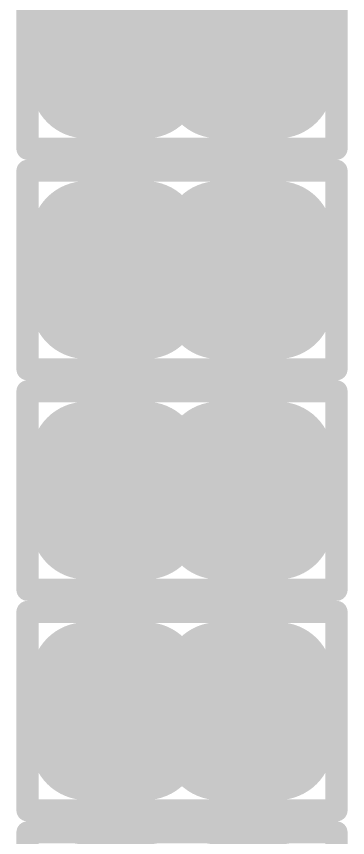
# Model space of a CAD drawing. Header units: millimetres. Extents: x 169 to 355, y 129 to 253.
# Drawn here: x 192.95 to 193.7, y 150.563 to 152.425 of the extents above; entities that cross this region are included whole.
import ezdxf

# ---------------------------------------------------------------- set-up
doc = ezdxf.new("R2010")
doc.units = ezdxf.units.MM
for name, color, linetype in [('BottomLayer', 5, 'Continuous'), ('BottomPaste', 16, 'Continuous'), ('BottomSolder', 6, 'Continuous'), ('Mechanical1', 6, 'Continuous'), ('Mechanical15', 56, 'Continuous')]:
    doc.layers.add(name, color=color, linetype=linetype)

# ---------------------------------------------------------------- blocks, each defined once
blk = doc.blocks.new('R01005_B_496')
at = {"layer": 'BottomLayer', "const_width": 0.0225}
for points in [[(-0.2287, 0.0775, 1), (-0.2063, 0.0775, 1)], [(-0.0937, 0.0775, 1), (-0.0712, 0.0775, 1)], [(0.0712, 0.0775, 1), (0.0937, 0.0775, 1)], [(0.2063, 0.0775, 1), (0.2287, 0.0775, 1)], [(-0.2287, -0.0775, 1), (-0.2063, -0.0775, 1)], [(-0.0937, -0.0775, 1), (-0.0712, -0.0775, 1)], [(0.0712, -0.0775, 1), (0.0937, -0.0775, 1)], [(0.2063, -0.0775, 1), (0.2287, -0.0775, 1)]]:
    blk.add_lwpolyline(points, format="xyb", close=True, dxfattribs=at)
at = {"layer": 'BottomLayer'}
for points in [[(-0.0825, -0.1), (-0.0825, 0.1), (-0.2175, -0.1), (-0.2175, 0.1)], [(0.2175, -0.1), (0.2175, 0.1), (0.0825, -0.1), (0.0825, 0.1)], [(-0.06, -0.0775), (-0.06, 0.0775), (-0.24, -0.0775), (-0.24, 0.0775)], [(0.24, -0.0775), (0.24, 0.0775), (0.06, -0.0775), (0.06, 0.0775)]]:
    blk.add_solid(points, dxfattribs=at)
at = {"layer": 'BottomPaste', "const_width": 0.0225}
for points in [[(-0.2287, 0.0775, 1), (-0.2063, 0.0775, 1)], [(-0.0937, 0.0775, 1), (-0.0712, 0.0775, 1)], [(0.0712, 0.0775, 1), (0.0937, 0.0775, 1)], [(0.2063, 0.0775, 1), (0.2287, 0.0775, 1)], [(-0.2287, -0.0775, 1), (-0.2063, -0.0775, 1)], [(-0.0937, -0.0775, 1), (-0.0712, -0.0775, 1)], [(0.0712, -0.0775, 1), (0.0937, -0.0775, 1)], [(0.2063, -0.0775, 1), (0.2287, -0.0775, 1)]]:
    blk.add_lwpolyline(points, format="xyb", close=True, dxfattribs=at)
at = {"layer": 'BottomPaste'}
for points in [[(-0.0825, -0.1), (-0.0825, 0.1), (-0.2175, -0.1), (-0.2175, 0.1)], [(0.2175, -0.1), (0.2175, 0.1), (0.0825, -0.1), (0.0825, 0.1)], [(-0.06, -0.0775), (-0.06, 0.0775), (-0.24, -0.0775), (-0.24, 0.0775)], [(0.24, -0.0775), (0.24, 0.0775), (0.06, -0.0775), (0.06, 0.0775)]]:
    blk.add_solid(points, dxfattribs=at)
at = {"layer": 'BottomSolder', "const_width": 0.1241}
for points in [[(-0.2795, 0.0775, 1), (-0.1555, 0.0775, 1)], [(-0.1445, 0.0775, 1), (-0.0204, 0.0775, 1)], [(0.0204, 0.0775, 1), (0.1445, 0.0775, 1)], [(0.1555, 0.0775, 1), (0.2795, 0.0775, 1)], [(-0.2795, -0.0775, 1), (-0.1555, -0.0775, 1)], [(-0.1445, -0.0775, 1), (-0.0204, -0.0775, 1)], [(0.0204, -0.0775, 1), (0.1445, -0.0775, 1)], [(0.1555, -0.0775, 1), (0.2795, -0.0775, 1)]]:
    blk.add_lwpolyline(points, format="xyb", close=True, dxfattribs=at)
at = {"layer": 'BottomSolder'}
for points in [[(-0.0825, -0.2016), (-0.0825, 0.2016), (-0.2175, -0.2016), (-0.2175, 0.2016)], [(0.2175, -0.2016), (0.2175, 0.2016), (0.0825, -0.2016), (0.0825, 0.2016)], [(0.0416, -0.0775), (0.0416, 0.0775), (-0.3416, -0.0775), (-0.3416, 0.0775)], [(0.3416, -0.0775), (0.3416, 0.0775), (-0.0416, -0.0775), (-0.0416, 0.0775)]]:
    blk.add_solid(points, dxfattribs=at)
at = {"layer": 'Mechanical1', "const_width": 0.05}
for points in [[(-0.1999, 0.0999), (-0.1999, -0.1001)], [(0.2001, 0.0999), (-0.1999, 0.0999)], [(0.2001, 0.0999), (0.2001, -0.1001)], [(0.2001, -0.1001), (-0.1999, -0.1001)]]:
    blk.add_lwpolyline(points, dxfattribs=at)
at = {"layer": 'Mechanical1', "const_width": 0.025}
for points in [[(-0.2124, 0.0999, 1), (-0.1874, 0.0999, 1)], [(-0.2124, 0.0999, 1), (-0.1874, 0.0999, 1)], [(0.1876, 0.0999, 1), (0.2126, 0.0999, 1)], [(0.1876, 0.0999, 1), (0.2126, 0.0999, 1)], [(-0.2124, -0.1001, 1), (-0.1874, -0.1001, 1)], [(-0.2124, -0.1001, 1), (-0.1874, -0.1001, 1)], [(0.1876, -0.1001, 1), (0.2126, -0.1001, 1)], [(0.1876, -0.1001, 1), (0.2126, -0.1001, 1)]]:
    blk.add_lwpolyline(points, format="xyb", close=True, dxfattribs=at)
at = {"layer": 'Mechanical15', "const_width": 0.05}
for points in [[(-0.35, 0.225), (-0.35, -0.225)], [(0.35, 0.225), (-0.35, 0.225)], [(0.35, 0.225), (0.35, -0.225)], [(0, 0.125), (0, -0.125)], [(0.15, 0), (-0.15, 0)], [(0.35, -0.225), (-0.35, -0.225)]]:
    blk.add_lwpolyline(points, dxfattribs=at)
at = {"layer": 'Mechanical15', "const_width": 0.025}
for points in [[(-0.3625, 0.225, 1), (-0.3375, 0.225, 1)], [(-0.3625, 0.225, 1), (-0.3375, 0.225, 1)], [(0.3375, 0.225, 1), (0.3625, 0.225, 1)], [(0.3375, 0.225, 1), (0.3625, 0.225, 1)], [(-0.0125, 0.125, 1), (0.0125, 0.125, 1)], [(-0.1625, 0, 1), (-0.1375, 0, 1)], [(0.1375, 0, 1), (0.1625, 0, 1)], [(-0.0125, -0.125, 1), (0.0125, -0.125, 1)], [(-0.3625, -0.225, 1), (-0.3375, -0.225, 1)], [(-0.3625, -0.225, 1), (-0.3375, -0.225, 1)], [(0.3375, -0.225, 1), (0.3625, -0.225, 1)], [(0.3375, -0.225, 1), (0.3625, -0.225, 1)]]:
    blk.add_lwpolyline(points, format="xyb", close=True, dxfattribs=at)
blk = doc.blocks.new('R01005_B_498')
at = {"layer": 'BottomLayer', "const_width": 0.0225}
for points in [[(-0.2287, 0.0775, 1), (-0.2063, 0.0775, 1)], [(-0.0937, 0.0775, 1), (-0.0712, 0.0775, 1)], [(0.0712, 0.0775, 1), (0.0937, 0.0775, 1)], [(0.2063, 0.0775, 1), (0.2287, 0.0775, 1)], [(-0.2287, -0.0775, 1), (-0.2063, -0.0775, 1)], [(-0.0937, -0.0775, 1), (-0.0712, -0.0775, 1)], [(0.0712, -0.0775, 1), (0.0937, -0.0775, 1)], [(0.2063, -0.0775, 1), (0.2287, -0.0775, 1)]]:
    blk.add_lwpolyline(points, format="xyb", close=True, dxfattribs=at)
at = {"layer": 'BottomLayer'}
for points in [[(-0.0825, -0.1), (-0.0825, 0.1), (-0.2175, -0.1), (-0.2175, 0.1)], [(0.2175, -0.1), (0.2175, 0.1), (0.0825, -0.1), (0.0825, 0.1)], [(-0.06, -0.0775), (-0.06, 0.0775), (-0.24, -0.0775), (-0.24, 0.0775)], [(0.24, -0.0775), (0.24, 0.0775), (0.06, -0.0775), (0.06, 0.0775)]]:
    blk.add_solid(points, dxfattribs=at)
at = {"layer": 'BottomPaste', "const_width": 0.0225}
for points in [[(-0.2287, 0.0775, 1), (-0.2063, 0.0775, 1)], [(-0.0937, 0.0775, 1), (-0.0712, 0.0775, 1)], [(0.0712, 0.0775, 1), (0.0937, 0.0775, 1)], [(0.2063, 0.0775, 1), (0.2287, 0.0775, 1)], [(-0.2287, -0.0775, 1), (-0.2063, -0.0775, 1)], [(-0.0937, -0.0775, 1), (-0.0712, -0.0775, 1)], [(0.0712, -0.0775, 1), (0.0937, -0.0775, 1)], [(0.2063, -0.0775, 1), (0.2287, -0.0775, 1)]]:
    blk.add_lwpolyline(points, format="xyb", close=True, dxfattribs=at)
at = {"layer": 'BottomPaste'}
for points in [[(-0.0825, -0.1), (-0.0825, 0.1), (-0.2175, -0.1), (-0.2175, 0.1)], [(0.2175, -0.1), (0.2175, 0.1), (0.0825, -0.1), (0.0825, 0.1)], [(-0.06, -0.0775), (-0.06, 0.0775), (-0.24, -0.0775), (-0.24, 0.0775)], [(0.24, -0.0775), (0.24, 0.0775), (0.06, -0.0775), (0.06, 0.0775)]]:
    blk.add_solid(points, dxfattribs=at)
at = {"layer": 'BottomSolder', "const_width": 0.1241}
for points in [[(-0.2795, 0.0775, 1), (-0.1555, 0.0775, 1)], [(-0.1445, 0.0775, 1), (-0.0204, 0.0775, 1)], [(0.0204, 0.0775, 1), (0.1445, 0.0775, 1)], [(0.1555, 0.0775, 1), (0.2795, 0.0775, 1)], [(-0.2795, -0.0775, 1), (-0.1555, -0.0775, 1)], [(-0.1445, -0.0775, 1), (-0.0204, -0.0775, 1)], [(0.0204, -0.0775, 1), (0.1445, -0.0775, 1)], [(0.1555, -0.0775, 1), (0.2795, -0.0775, 1)]]:
    blk.add_lwpolyline(points, format="xyb", close=True, dxfattribs=at)
at = {"layer": 'BottomSolder'}
for points in [[(-0.0825, -0.2016), (-0.0825, 0.2016), (-0.2175, -0.2016), (-0.2175, 0.2016)], [(0.2175, -0.2016), (0.2175, 0.2016), (0.0825, -0.2016), (0.0825, 0.2016)], [(0.0416, -0.0775), (0.0416, 0.0775), (-0.3416, -0.0775), (-0.3416, 0.0775)], [(0.3416, -0.0775), (0.3416, 0.0775), (-0.0416, -0.0775), (-0.0416, 0.0775)]]:
    blk.add_solid(points, dxfattribs=at)
at = {"layer": 'Mechanical1', "const_width": 0.05}
for points in [[(-0.1999, 0.0999), (-0.1999, -0.1001)], [(0.2001, 0.0999), (-0.1999, 0.0999)], [(0.2001, 0.0999), (0.2001, -0.1001)], [(0.2001, -0.1001), (-0.1999, -0.1001)]]:
    blk.add_lwpolyline(points, dxfattribs=at)
at = {"layer": 'Mechanical1', "const_width": 0.025}
for points in [[(-0.2124, 0.0999, 1), (-0.1874, 0.0999, 1)], [(-0.2124, 0.0999, 1), (-0.1874, 0.0999, 1)], [(0.1876, 0.0999, 1), (0.2126, 0.0999, 1)], [(0.1876, 0.0999, 1), (0.2126, 0.0999, 1)], [(-0.2124, -0.1001, 1), (-0.1874, -0.1001, 1)], [(-0.2124, -0.1001, 1), (-0.1874, -0.1001, 1)], [(0.1876, -0.1001, 1), (0.2126, -0.1001, 1)], [(0.1876, -0.1001, 1), (0.2126, -0.1001, 1)]]:
    blk.add_lwpolyline(points, format="xyb", close=True, dxfattribs=at)
at = {"layer": 'Mechanical15', "const_width": 0.05}
for points in [[(-0.35, 0.225), (-0.35, -0.225)], [(0.35, 0.225), (-0.35, 0.225)], [(0.35, 0.225), (0.35, -0.225)], [(0, 0.125), (0, -0.125)], [(0.15, 0), (-0.15, 0)], [(0.35, -0.225), (-0.35, -0.225)]]:
    blk.add_lwpolyline(points, dxfattribs=at)
at = {"layer": 'Mechanical15', "const_width": 0.025}
for points in [[(-0.3625, 0.225, 1), (-0.3375, 0.225, 1)], [(-0.3625, 0.225, 1), (-0.3375, 0.225, 1)], [(0.3375, 0.225, 1), (0.3625, 0.225, 1)], [(0.3375, 0.225, 1), (0.3625, 0.225, 1)], [(-0.0125, 0.125, 1), (0.0125, 0.125, 1)], [(-0.1625, 0, 1), (-0.1375, 0, 1)], [(0.1375, 0, 1), (0.1625, 0, 1)], [(-0.0125, -0.125, 1), (0.0125, -0.125, 1)], [(-0.3625, -0.225, 1), (-0.3375, -0.225, 1)], [(-0.3625, -0.225, 1), (-0.3375, -0.225, 1)], [(0.3375, -0.225, 1), (0.3625, -0.225, 1)], [(0.3375, -0.225, 1), (0.3625, -0.225, 1)]]:
    blk.add_lwpolyline(points, format="xyb", close=True, dxfattribs=at)
blk = doc.blocks.new('R01005_B_504')
at = {"layer": 'BottomLayer', "const_width": 0.0225}
for points in [[(-0.2287, 0.0775, 1), (-0.2063, 0.0775, 1)], [(-0.0937, 0.0775, 1), (-0.0712, 0.0775, 1)], [(0.0712, 0.0775, 1), (0.0937, 0.0775, 1)], [(0.2063, 0.0775, 1), (0.2287, 0.0775, 1)], [(-0.2287, -0.0775, 1), (-0.2063, -0.0775, 1)], [(-0.0937, -0.0775, 1), (-0.0712, -0.0775, 1)], [(0.0712, -0.0775, 1), (0.0937, -0.0775, 1)], [(0.2063, -0.0775, 1), (0.2287, -0.0775, 1)]]:
    blk.add_lwpolyline(points, format="xyb", close=True, dxfattribs=at)
at = {"layer": 'BottomLayer'}
for points in [[(-0.0825, -0.1), (-0.0825, 0.1), (-0.2175, -0.1), (-0.2175, 0.1)], [(0.2175, -0.1), (0.2175, 0.1), (0.0825, -0.1), (0.0825, 0.1)], [(-0.06, -0.0775), (-0.06, 0.0775), (-0.24, -0.0775), (-0.24, 0.0775)], [(0.24, -0.0775), (0.24, 0.0775), (0.06, -0.0775), (0.06, 0.0775)]]:
    blk.add_solid(points, dxfattribs=at)
at = {"layer": 'BottomPaste', "const_width": 0.0225}
for points in [[(-0.2287, 0.0775, 1), (-0.2063, 0.0775, 1)], [(-0.0937, 0.0775, 1), (-0.0712, 0.0775, 1)], [(0.0712, 0.0775, 1), (0.0937, 0.0775, 1)], [(0.2063, 0.0775, 1), (0.2287, 0.0775, 1)], [(-0.2287, -0.0775, 1), (-0.2063, -0.0775, 1)], [(-0.0937, -0.0775, 1), (-0.0712, -0.0775, 1)], [(0.0712, -0.0775, 1), (0.0937, -0.0775, 1)], [(0.2063, -0.0775, 1), (0.2287, -0.0775, 1)]]:
    blk.add_lwpolyline(points, format="xyb", close=True, dxfattribs=at)
at = {"layer": 'BottomPaste'}
for points in [[(-0.0825, -0.1), (-0.0825, 0.1), (-0.2175, -0.1), (-0.2175, 0.1)], [(0.2175, -0.1), (0.2175, 0.1), (0.0825, -0.1), (0.0825, 0.1)], [(-0.06, -0.0775), (-0.06, 0.0775), (-0.24, -0.0775), (-0.24, 0.0775)], [(0.24, -0.0775), (0.24, 0.0775), (0.06, -0.0775), (0.06, 0.0775)]]:
    blk.add_solid(points, dxfattribs=at)
at = {"layer": 'BottomSolder', "const_width": 0.1241}
for points in [[(-0.2795, 0.0775, 1), (-0.1555, 0.0775, 1)], [(-0.1445, 0.0775, 1), (-0.0204, 0.0775, 1)], [(0.0204, 0.0775, 1), (0.1445, 0.0775, 1)], [(0.1555, 0.0775, 1), (0.2795, 0.0775, 1)], [(-0.2795, -0.0775, 1), (-0.1555, -0.0775, 1)], [(-0.1445, -0.0775, 1), (-0.0204, -0.0775, 1)], [(0.0204, -0.0775, 1), (0.1445, -0.0775, 1)], [(0.1555, -0.0775, 1), (0.2795, -0.0775, 1)]]:
    blk.add_lwpolyline(points, format="xyb", close=True, dxfattribs=at)
at = {"layer": 'BottomSolder'}
for points in [[(-0.0825, -0.2016), (-0.0825, 0.2016), (-0.2175, -0.2016), (-0.2175, 0.2016)], [(0.2175, -0.2016), (0.2175, 0.2016), (0.0825, -0.2016), (0.0825, 0.2016)], [(0.0416, -0.0775), (0.0416, 0.0775), (-0.3416, -0.0775), (-0.3416, 0.0775)], [(0.3416, -0.0775), (0.3416, 0.0775), (-0.0416, -0.0775), (-0.0416, 0.0775)]]:
    blk.add_solid(points, dxfattribs=at)
at = {"layer": 'Mechanical1', "const_width": 0.05}
for points in [[(-0.1999, 0.0999), (-0.1999, -0.1001)], [(0.2001, 0.0999), (-0.1999, 0.0999)], [(0.2001, 0.0999), (0.2001, -0.1001)], [(0.2001, -0.1001), (-0.1999, -0.1001)]]:
    blk.add_lwpolyline(points, dxfattribs=at)
at = {"layer": 'Mechanical1', "const_width": 0.025}
for points in [[(-0.2124, 0.0999, 1), (-0.1874, 0.0999, 1)], [(-0.2124, 0.0999, 1), (-0.1874, 0.0999, 1)], [(0.1876, 0.0999, 1), (0.2126, 0.0999, 1)], [(0.1876, 0.0999, 1), (0.2126, 0.0999, 1)], [(-0.2124, -0.1001, 1), (-0.1874, -0.1001, 1)], [(-0.2124, -0.1001, 1), (-0.1874, -0.1001, 1)], [(0.1876, -0.1001, 1), (0.2126, -0.1001, 1)], [(0.1876, -0.1001, 1), (0.2126, -0.1001, 1)]]:
    blk.add_lwpolyline(points, format="xyb", close=True, dxfattribs=at)
at = {"layer": 'Mechanical15', "const_width": 0.05}
for points in [[(-0.35, 0.225), (-0.35, -0.225)], [(0.35, 0.225), (-0.35, 0.225)], [(0.35, 0.225), (0.35, -0.225)], [(0, 0.125), (0, -0.125)], [(0.15, 0), (-0.15, 0)], [(0.35, -0.225), (-0.35, -0.225)]]:
    blk.add_lwpolyline(points, dxfattribs=at)
at = {"layer": 'Mechanical15', "const_width": 0.025}
for points in [[(-0.3625, 0.225, 1), (-0.3375, 0.225, 1)], [(-0.3625, 0.225, 1), (-0.3375, 0.225, 1)], [(0.3375, 0.225, 1), (0.3625, 0.225, 1)], [(0.3375, 0.225, 1), (0.3625, 0.225, 1)], [(-0.0125, 0.125, 1), (0.0125, 0.125, 1)], [(-0.1625, 0, 1), (-0.1375, 0, 1)], [(0.1375, 0, 1), (0.1625, 0, 1)], [(-0.0125, -0.125, 1), (0.0125, -0.125, 1)], [(-0.3625, -0.225, 1), (-0.3375, -0.225, 1)], [(-0.3625, -0.225, 1), (-0.3375, -0.225, 1)], [(0.3375, -0.225, 1), (0.3625, -0.225, 1)], [(0.3375, -0.225, 1), (0.3625, -0.225, 1)]]:
    blk.add_lwpolyline(points, format="xyb", close=True, dxfattribs=at)
blk = doc.blocks.new('R01005_B_523')
at = {"layer": 'BottomLayer', "const_width": 0.0225}
for points in [[(-0.2287, 0.0775, 1), (-0.2063, 0.0775, 1)], [(-0.0937, 0.0775, 1), (-0.0712, 0.0775, 1)], [(0.0712, 0.0775, 1), (0.0937, 0.0775, 1)], [(0.2063, 0.0775, 1), (0.2287, 0.0775, 1)], [(-0.2287, -0.0775, 1), (-0.2063, -0.0775, 1)], [(-0.0937, -0.0775, 1), (-0.0712, -0.0775, 1)], [(0.0712, -0.0775, 1), (0.0937, -0.0775, 1)], [(0.2063, -0.0775, 1), (0.2287, -0.0775, 1)]]:
    blk.add_lwpolyline(points, format="xyb", close=True, dxfattribs=at)
at = {"layer": 'BottomLayer'}
for points in [[(-0.0825, -0.1), (-0.0825, 0.1), (-0.2175, -0.1), (-0.2175, 0.1)], [(0.2175, -0.1), (0.2175, 0.1), (0.0825, -0.1), (0.0825, 0.1)], [(-0.06, -0.0775), (-0.06, 0.0775), (-0.24, -0.0775), (-0.24, 0.0775)], [(0.24, -0.0775), (0.24, 0.0775), (0.06, -0.0775), (0.06, 0.0775)]]:
    blk.add_solid(points, dxfattribs=at)
at = {"layer": 'BottomPaste', "const_width": 0.0225}
for points in [[(-0.2287, 0.0775, 1), (-0.2063, 0.0775, 1)], [(-0.0937, 0.0775, 1), (-0.0712, 0.0775, 1)], [(0.0712, 0.0775, 1), (0.0937, 0.0775, 1)], [(0.2063, 0.0775, 1), (0.2287, 0.0775, 1)], [(-0.2287, -0.0775, 1), (-0.2063, -0.0775, 1)], [(-0.0937, -0.0775, 1), (-0.0712, -0.0775, 1)], [(0.0712, -0.0775, 1), (0.0937, -0.0775, 1)], [(0.2063, -0.0775, 1), (0.2287, -0.0775, 1)]]:
    blk.add_lwpolyline(points, format="xyb", close=True, dxfattribs=at)
at = {"layer": 'BottomPaste'}
for points in [[(-0.0825, -0.1), (-0.0825, 0.1), (-0.2175, -0.1), (-0.2175, 0.1)], [(0.2175, -0.1), (0.2175, 0.1), (0.0825, -0.1), (0.0825, 0.1)], [(-0.06, -0.0775), (-0.06, 0.0775), (-0.24, -0.0775), (-0.24, 0.0775)], [(0.24, -0.0775), (0.24, 0.0775), (0.06, -0.0775), (0.06, 0.0775)]]:
    blk.add_solid(points, dxfattribs=at)
at = {"layer": 'BottomSolder', "const_width": 0.1241}
for points in [[(-0.2795, 0.0775, 1), (-0.1555, 0.0775, 1)], [(-0.1445, 0.0775, 1), (-0.0204, 0.0775, 1)], [(0.0204, 0.0775, 1), (0.1445, 0.0775, 1)], [(0.1555, 0.0775, 1), (0.2795, 0.0775, 1)], [(-0.2795, -0.0775, 1), (-0.1555, -0.0775, 1)], [(-0.1445, -0.0775, 1), (-0.0204, -0.0775, 1)], [(0.0204, -0.0775, 1), (0.1445, -0.0775, 1)], [(0.1555, -0.0775, 1), (0.2795, -0.0775, 1)]]:
    blk.add_lwpolyline(points, format="xyb", close=True, dxfattribs=at)
at = {"layer": 'BottomSolder'}
for points in [[(-0.0825, -0.2016), (-0.0825, 0.2016), (-0.2175, -0.2016), (-0.2175, 0.2016)], [(0.2175, -0.2016), (0.2175, 0.2016), (0.0825, -0.2016), (0.0825, 0.2016)], [(0.0416, -0.0775), (0.0416, 0.0775), (-0.3416, -0.0775), (-0.3416, 0.0775)], [(0.3416, -0.0775), (0.3416, 0.0775), (-0.0416, -0.0775), (-0.0416, 0.0775)]]:
    blk.add_solid(points, dxfattribs=at)
at = {"layer": 'Mechanical1', "const_width": 0.05}
for points in [[(-0.1999, 0.0999), (-0.1999, -0.1001)], [(0.2001, 0.0999), (-0.1999, 0.0999)], [(0.2001, 0.0999), (0.2001, -0.1001)], [(0.2001, -0.1001), (-0.1999, -0.1001)]]:
    blk.add_lwpolyline(points, dxfattribs=at)
at = {"layer": 'Mechanical1', "const_width": 0.025}
for points in [[(-0.2124, 0.0999, 1), (-0.1874, 0.0999, 1)], [(-0.2124, 0.0999, 1), (-0.1874, 0.0999, 1)], [(0.1876, 0.0999, 1), (0.2126, 0.0999, 1)], [(0.1876, 0.0999, 1), (0.2126, 0.0999, 1)], [(-0.2124, -0.1001, 1), (-0.1874, -0.1001, 1)], [(-0.2124, -0.1001, 1), (-0.1874, -0.1001, 1)], [(0.1876, -0.1001, 1), (0.2126, -0.1001, 1)], [(0.1876, -0.1001, 1), (0.2126, -0.1001, 1)]]:
    blk.add_lwpolyline(points, format="xyb", close=True, dxfattribs=at)
at = {"layer": 'Mechanical15', "const_width": 0.05}
for points in [[(-0.35, 0.225), (-0.35, -0.225)], [(0.35, 0.225), (-0.35, 0.225)], [(0.35, 0.225), (0.35, -0.225)], [(0, 0.125), (0, -0.125)], [(0.15, 0), (-0.15, 0)], [(0.35, -0.225), (-0.35, -0.225)]]:
    blk.add_lwpolyline(points, dxfattribs=at)
at = {"layer": 'Mechanical15', "const_width": 0.025}
for points in [[(-0.3625, 0.225, 1), (-0.3375, 0.225, 1)], [(-0.3625, 0.225, 1), (-0.3375, 0.225, 1)], [(0.3375, 0.225, 1), (0.3625, 0.225, 1)], [(0.3375, 0.225, 1), (0.3625, 0.225, 1)], [(-0.0125, 0.125, 1), (0.0125, 0.125, 1)], [(-0.1625, 0, 1), (-0.1375, 0, 1)], [(0.1375, 0, 1), (0.1625, 0, 1)], [(-0.0125, -0.125, 1), (0.0125, -0.125, 1)], [(-0.3625, -0.225, 1), (-0.3375, -0.225, 1)], [(-0.3625, -0.225, 1), (-0.3375, -0.225, 1)], [(0.3375, -0.225, 1), (0.3625, -0.225, 1)], [(0.3375, -0.225, 1), (0.3625, -0.225, 1)]]:
    blk.add_lwpolyline(points, format="xyb", close=True, dxfattribs=at)
blk = doc.blocks.new('R01005_B_528')
at = {"layer": 'BottomLayer', "const_width": 0.0225}
for points in [[(-0.2287, 0.0775, 1), (-0.2063, 0.0775, 1)], [(-0.0937, 0.0775, 1), (-0.0712, 0.0775, 1)], [(0.0712, 0.0775, 1), (0.0937, 0.0775, 1)], [(0.2063, 0.0775, 1), (0.2287, 0.0775, 1)], [(-0.2287, -0.0775, 1), (-0.2063, -0.0775, 1)], [(-0.0937, -0.0775, 1), (-0.0712, -0.0775, 1)], [(0.0712, -0.0775, 1), (0.0937, -0.0775, 1)], [(0.2063, -0.0775, 1), (0.2287, -0.0775, 1)]]:
    blk.add_lwpolyline(points, format="xyb", close=True, dxfattribs=at)
at = {"layer": 'BottomLayer'}
for points in [[(-0.0825, -0.1), (-0.0825, 0.1), (-0.2175, -0.1), (-0.2175, 0.1)], [(0.2175, -0.1), (0.2175, 0.1), (0.0825, -0.1), (0.0825, 0.1)], [(-0.06, -0.0775), (-0.06, 0.0775), (-0.24, -0.0775), (-0.24, 0.0775)], [(0.24, -0.0775), (0.24, 0.0775), (0.06, -0.0775), (0.06, 0.0775)]]:
    blk.add_solid(points, dxfattribs=at)
at = {"layer": 'BottomPaste', "const_width": 0.0225}
for points in [[(-0.2287, 0.0775, 1), (-0.2063, 0.0775, 1)], [(-0.0937, 0.0775, 1), (-0.0712, 0.0775, 1)], [(0.0712, 0.0775, 1), (0.0937, 0.0775, 1)], [(0.2063, 0.0775, 1), (0.2287, 0.0775, 1)], [(-0.2287, -0.0775, 1), (-0.2063, -0.0775, 1)], [(-0.0937, -0.0775, 1), (-0.0712, -0.0775, 1)], [(0.0712, -0.0775, 1), (0.0937, -0.0775, 1)], [(0.2063, -0.0775, 1), (0.2287, -0.0775, 1)]]:
    blk.add_lwpolyline(points, format="xyb", close=True, dxfattribs=at)
at = {"layer": 'BottomPaste'}
for points in [[(-0.0825, -0.1), (-0.0825, 0.1), (-0.2175, -0.1), (-0.2175, 0.1)], [(0.2175, -0.1), (0.2175, 0.1), (0.0825, -0.1), (0.0825, 0.1)], [(-0.06, -0.0775), (-0.06, 0.0775), (-0.24, -0.0775), (-0.24, 0.0775)], [(0.24, -0.0775), (0.24, 0.0775), (0.06, -0.0775), (0.06, 0.0775)]]:
    blk.add_solid(points, dxfattribs=at)
at = {"layer": 'BottomSolder', "const_width": 0.1241}
for points in [[(-0.2795, 0.0775, 1), (-0.1555, 0.0775, 1)], [(-0.1445, 0.0775, 1), (-0.0204, 0.0775, 1)], [(0.0204, 0.0775, 1), (0.1445, 0.0775, 1)], [(0.1555, 0.0775, 1), (0.2795, 0.0775, 1)], [(-0.2795, -0.0775, 1), (-0.1555, -0.0775, 1)], [(-0.1445, -0.0775, 1), (-0.0204, -0.0775, 1)], [(0.0204, -0.0775, 1), (0.1445, -0.0775, 1)], [(0.1555, -0.0775, 1), (0.2795, -0.0775, 1)]]:
    blk.add_lwpolyline(points, format="xyb", close=True, dxfattribs=at)
at = {"layer": 'BottomSolder'}
for points in [[(-0.0825, -0.2016), (-0.0825, 0.2016), (-0.2175, -0.2016), (-0.2175, 0.2016)], [(0.2175, -0.2016), (0.2175, 0.2016), (0.0825, -0.2016), (0.0825, 0.2016)], [(0.0416, -0.0775), (0.0416, 0.0775), (-0.3416, -0.0775), (-0.3416, 0.0775)], [(0.3416, -0.0775), (0.3416, 0.0775), (-0.0416, -0.0775), (-0.0416, 0.0775)]]:
    blk.add_solid(points, dxfattribs=at)
at = {"layer": 'Mechanical1', "const_width": 0.05}
for points in [[(-0.1999, 0.0999), (-0.1999, -0.1001)], [(0.2001, 0.0999), (-0.1999, 0.0999)], [(0.2001, 0.0999), (0.2001, -0.1001)], [(0.2001, -0.1001), (-0.1999, -0.1001)]]:
    blk.add_lwpolyline(points, dxfattribs=at)
at = {"layer": 'Mechanical1', "const_width": 0.025}
for points in [[(-0.2124, 0.0999, 1), (-0.1874, 0.0999, 1)], [(-0.2124, 0.0999, 1), (-0.1874, 0.0999, 1)], [(0.1876, 0.0999, 1), (0.2126, 0.0999, 1)], [(0.1876, 0.0999, 1), (0.2126, 0.0999, 1)], [(-0.2124, -0.1001, 1), (-0.1874, -0.1001, 1)], [(-0.2124, -0.1001, 1), (-0.1874, -0.1001, 1)], [(0.1876, -0.1001, 1), (0.2126, -0.1001, 1)], [(0.1876, -0.1001, 1), (0.2126, -0.1001, 1)]]:
    blk.add_lwpolyline(points, format="xyb", close=True, dxfattribs=at)
at = {"layer": 'Mechanical15', "const_width": 0.05}
for points in [[(-0.35, 0.225), (-0.35, -0.225)], [(0.35, 0.225), (-0.35, 0.225)], [(0.35, 0.225), (0.35, -0.225)], [(0, 0.125), (0, -0.125)], [(0.15, 0), (-0.15, 0)], [(0.35, -0.225), (-0.35, -0.225)]]:
    blk.add_lwpolyline(points, dxfattribs=at)
at = {"layer": 'Mechanical15', "const_width": 0.025}
for points in [[(-0.3625, 0.225, 1), (-0.3375, 0.225, 1)], [(-0.3625, 0.225, 1), (-0.3375, 0.225, 1)], [(0.3375, 0.225, 1), (0.3625, 0.225, 1)], [(0.3375, 0.225, 1), (0.3625, 0.225, 1)], [(-0.0125, 0.125, 1), (0.0125, 0.125, 1)], [(-0.1625, 0, 1), (-0.1375, 0, 1)], [(0.1375, 0, 1), (0.1625, 0, 1)], [(-0.0125, -0.125, 1), (0.0125, -0.125, 1)], [(-0.3625, -0.225, 1), (-0.3375, -0.225, 1)], [(-0.3625, -0.225, 1), (-0.3375, -0.225, 1)], [(0.3375, -0.225, 1), (0.3625, -0.225, 1)], [(0.3375, -0.225, 1), (0.3625, -0.225, 1)]]:
    blk.add_lwpolyline(points, format="xyb", close=True, dxfattribs=at)

msp = doc.modelspace()

# ---------------------------------------------------------------- block references
at = {"rotation": 180}
for name, p in [('R01005_B_504', (193.325, 152.35)), ('R01005_B_528', (193.325, 151.85)), ('R01005_B_523', (193.325, 151.35)), ('R01005_B_496', (193.325, 150.85)), ('R01005_B_498', (193.325, 150.35))]:
    msp.add_blockref(name, p, dxfattribs=at)

doc.saveas('drawing.dxf')
